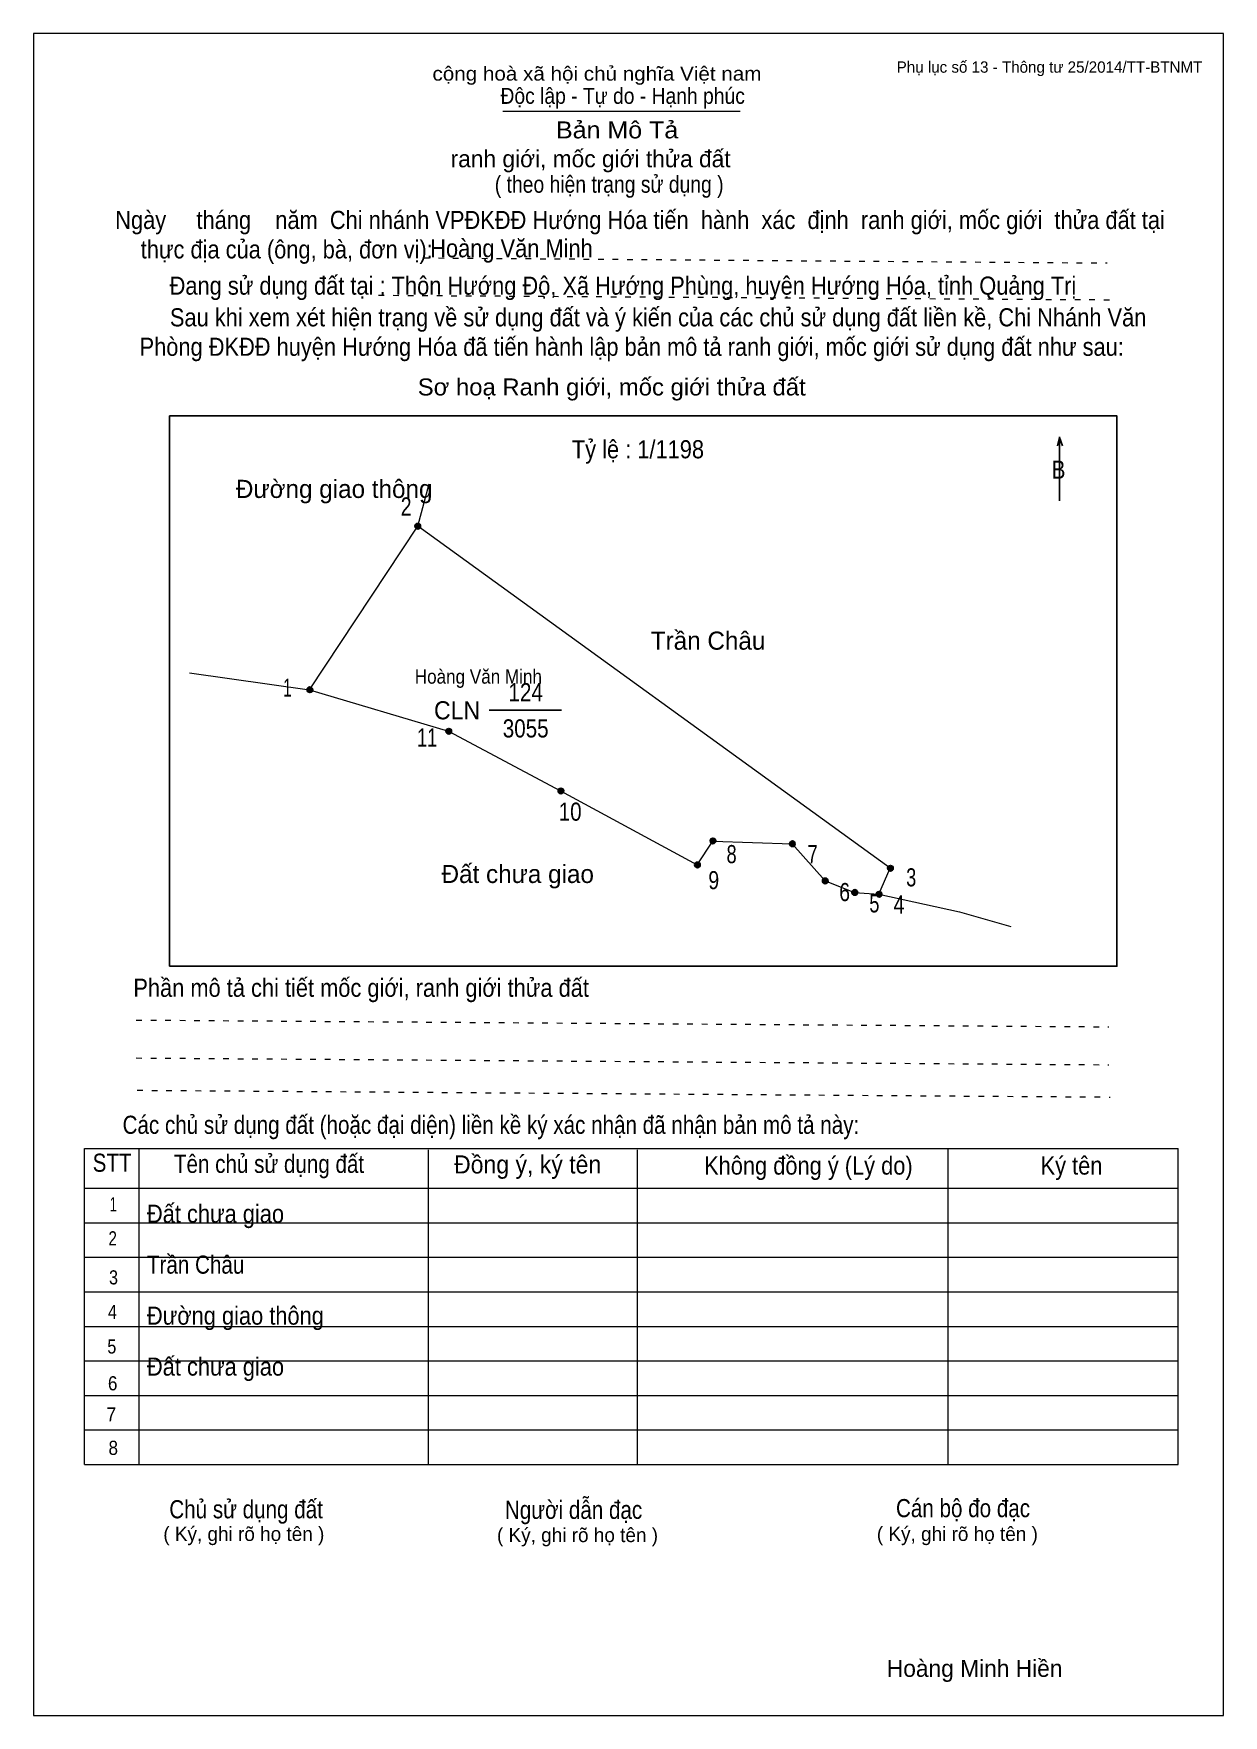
# Model space of a CAD drawing. Header units: centimetres. Extents: x 0 to 21, y 0 to 29.7.
import ezdxf
from ezdxf.enums import TextEntityAlignment as Align

# ---------------------------------------------------------------- set-up
doc = ezdxf.new("R2010")
doc.units = ezdxf.units.CM
doc.header["$LTSCALE"] = 0.13
doc.linetypes.add('DOTTED', pattern=[1.5, 0.3, -1.2])
for name, color, linetype, lineweight in [('1', 7, 'Continuous', 13), ('32', 7, 'Continuous', 25), ('33', 7, 'Continuous', 25), ('6', 7, 'Continuous', 13), ('62', 7, 'Continuous', 13)]:
    doc.layers.add(name, color=color, linetype=linetype, lineweight=lineweight)
for name, color, linetype in [('2', 7, 'Continuous'), ('34', 7, 'Continuous'), ('51', 7, 'Continuous'), ('63', 7, 'Continuous')]:
    doc.layers.add(name, color=color, linetype=linetype)

msp = doc.modelspace()

# ---------------------------------------------------------------- hatches: boundary and pattern name
at = {"layer": '32'}
for points in [[(6.8313, 21.0004, 1), (6.7313, 21.0004, 1)], [(4.9265, 18.1139, 1), (4.8265, 18.1139, 1)], [(7.378, 17.3794, 1), (7.278, 17.3794, 1)], [(9.3563, 16.3251, 1), (9.2563, 16.3251, 1)], [(12.0408, 15.442, 1), (11.9408, 15.442, 1)], [(13.4423, 15.3927, 1), (13.3423, 15.3927, 1)], [(11.7662, 15.0205, 1), (11.6662, 15.0205, 1)], [(15.1744, 14.9595, 1), (15.0744, 14.9595, 1)], [(14.0225, 14.7375, 1), (13.9225, 14.7375, 1)], [(14.5433, 14.5338, 1), (14.4433, 14.5338, 1)], [(14.9724, 14.5004, 1), (14.8724, 14.5004, 1)]]:
    msp.add_hatch(color=256, dxfattribs=at).paths.add_polyline_path(points)

# ---------------------------------------------------------------- linework, layer by layer
at = {"layer": '1'}
msp.add_lwpolyline([(21, 0), (21, 29.7), (0, 29.7), (0, 0)], close=True, dxfattribs=at)
at = {"layer": '32'}
for centre in [(6.7813, 21.0004), (4.8765, 18.1139), (7.328, 17.3794), (9.3063, 16.3251), (11.9908, 15.442), (13.3923, 15.3927), (11.7162, 15.0205), (15.1244, 14.9595), (13.9725, 14.7375), (14.4933, 14.5338), (14.9224, 14.5004)]:
    msp.add_circle(centre, 0.05, dxfattribs=at)
at = {"layer": '33'}
msp.add_line((8.04, 17.75), (9.32, 17.75), dxfattribs=at)
at = {"layer": '6'}
for p, q in [((6.78, 21), (6.98, 21.75)), ((4.87, 18.11), (6.78, 21)), ((2.75, 18.41), (4.87, 18.11)), ((14.49, 14.53), (14.92, 14.5))]:
    msp.add_line(p, q, dxfattribs=at)
for points in [[(14.92, 14.5), (15.12, 14.96), (6.78, 21)], [(4.87, 18.11), (7.32, 17.38), (9.3, 16.33), (11.71, 15.02), (11.99, 15.44), (13.39, 15.39), (13.97, 14.74), (14.49, 14.53)], [(14.92, 14.5), (16.34, 14.19), (17.25, 13.93)]]:
    msp.add_lwpolyline(points, dxfattribs=at)
at = {"layer": '62'}
for p, q in [((8.28, 28.33), (12.47, 28.33)), ((0.9, 10.01), (20.2, 10.01)), ((0.9, 4.43), (0.9, 10.01)), ((1.86, 4.43), (1.86, 10.01)), ((6.97, 4.43), (6.97, 9.99)), ((10.66, 4.43), (10.66, 9.99)), ((16.14, 4.43), (16.14, 10.01)), ((20.2, 4.43), (20.2, 10.01)), ((0.9, 9.31), (20.2, 9.31)), ((0.9, 8.7), (20.2, 8.7)), ((0.9, 8.09), (20.2, 8.09)), ((0.9, 7.48), (20.2, 7.48)), ((0.9, 6.87), (20.2, 6.87)), ((0.9, 6.26), (20.2, 6.26)), ((0.9, 5.65), (20.2, 5.65)), ((0.9, 5.04), (20.2, 5.04)), ((0.9, 4.43), (20.2, 4.43))]:
    msp.add_line(p, q, dxfattribs=at)
at = {"layer": '62', "linetype": 'DOTTED'}
for p, q in [((6.89, 25.74), (18.95, 25.65)), ((6.09, 25.08), (19.04, 25)), ((1.81, 12.28), (18.98, 12.16)), ((1.81, 11.61), (18.98, 11.49)), ((1.83, 11.04), (19, 10.92))]:
    msp.add_line(p, q, dxfattribs=at)
at = {"layer": '62', "lineweight": 25}
for p, q in [((18.11, 22.58), (18.11, 21.45)), ((18.11, 22.57), (18.07, 22.42)), ((18.11, 22.57), (18.16, 22.42))]:
    msp.add_line(p, q, dxfattribs=at)
msp.add_lwpolyline([(2.4, 13.23), (19.12, 13.23), (19.12, 22.95), (2.4, 22.95)], close=True, dxfattribs=at)

# ---------------------------------------------------------------- texts
at = {"layer": '2', "width": 0.9}
msp.add_text('Hoàng Văn Minh', height=0.2504, dxfattribs=at).set_placement((7.85, 18.22), align=Align.CENTER)
at = {"layer": '32'}
for s, width, p in [('2', 0.8, (6.575, 21.19)), ('1', 0.65, (4.48, 17.99)), ('11', 0.75, (6.945, 17.11)), ('10', 0.85, (9.47, 15.8)), ('8', 0.75, (12.32, 15.05)), ('7', 0.75, (13.75, 15.05)), ('9', 0.8, (12.005, 14.59)), ('3', 0.75, (15.49, 14.64)), ('6', 0.8, (14.315, 14.38)), ('5', 0.75, (14.84, 14.18)), ('4', 0.8, (15.275, 14.16))]:
    msp.add_text(s, height=0.32, dxfattribs=dict(at, width=width)).set_placement(p, align=Align.CENTER)
at = {"layer": '33'}
for s, p in [('Đường giao thông', (5.305, 21.5)), ('Trần Châu', (11.905, 18.82)), ('Đất chưa giao', (8.545, 14.7)), ('Đất chưa giao', (8.545, 14.7))]:
    msp.add_text(s, height=0.32, dxfattribs=at).set_placement(p, align=Align.CENTER)
at = {"layer": '33', "width": 0.85}
for s, p in [('124', (8.685, 17.91)), ('3055', (8.685, 17.27))]:
    msp.add_text(s, height=0.32, dxfattribs=at).set_placement(p, align=Align.CENTER)
at = {"layer": '33', "width": 0.95}
msp.add_text('CLN', height=0.32, dxfattribs=at).set_placement((7.88, 17.59), align=Align.RIGHT)
at = {"layer": '34'}
for s, width, p in [('Hoàng Văn Minh', 0.9, (7, 25.75)), ('Đất chưa giao', 0.9, (2, 8.7)), ('Trần Châu', 0.85, (2, 7.8)), ('Đường giao thông', 0.9, (2, 6.9)), ('Đất chưa giao', 0.9, (2, 6))]:
    msp.add_text(s, height=0.32, dxfattribs=dict(at, width=width)).set_placement(p)
at = {"layer": '51', "width": 0.9}
msp.add_text('Tỷ lệ : 1/1198', height=0.32, dxfattribs=at).set_placement((9.5, 22.2))
at = {"layer": '62'}
for s, height, width, p in [('cộng hoà xã hội chủ nghĩa Việt nam', 0.2474, 1.1, (7.04, 28.87)), ('Độc lập - Tự do - Hạnh phúc', 0.2828, 0.9, (8.24, 28.46)), ('Bản Mô Tả', 0.3, 1.1, (9.22, 27.85)), ('( theo hiện trạng sử dụng )', 0.3, 0.85, (8.14, 26.89)), ('Ngày     tháng    năm  Chi nhánh VPĐKĐĐ Hướng Hóa tiến  hành  xác  định  ranh giới, mốc giới  thửa đất tại ', 0.32, 0.9, (1.44, 26.25)), ('thực địa của (ông, bà, đơn vị): ', 0.32, 0.9, (1.89, 25.73)), ('Đang sử dụng đất tại : Thôn Hướng Độ, Xã Hướng Phùng, huyện Hướng Hóa, tỉnh Quảng Trị', 0.32, 0.9, (2.4, 25.09)), ('     Sau khi xem xét hiện trạng về sử dụng đất và ý kiến của các chủ sử dụng đất liền kề, Chi Nhánh Văn ', 0.32, 0.9, (1.87, 24.53)), ('Phòng ĐKĐĐ huyện Hướng Hóa đã tiến hành lập bản mô tả ranh giới, mốc giới sử dụng đất như sau:', 0.32, 0.9, (1.87, 24.01)), ('Sơ hoạ Ranh giới, mốc giới thửa đất', 0.3, 1.05, (6.78, 23.31)), ('B', 0.32, 0.85, (17.97, 21.84)), ('Phần mô tả chi tiết mốc giới, ranh giới thửa đất ', 0.32, 0.9, (1.76, 12.69)), ('Các chủ sử dụng đất (hoặc đại diện) liền kề ký xác nhận đã nhận bản mô tả này:', 0.32, 0.85, (1.57, 10.27))]:
    msp.add_text(s, height=height, dxfattribs=dict(at, width=width)).set_placement(p)
msp.add_text('ranh giới, mốc giới thửa đất', height=0.3, dxfattribs=at).set_placement((7.36, 27.34))
for s, height, width, p in [('STT', 0.32, 0.85, (1.385, 9.6)), ('Tên chủ sử dụng đất', 0.32, 0.85, (4.155, 9.58)), ('Đồng ý, ký tên', 0.32, 0.95, (8.72, 9.57)), ('Không đồng ý (Lý do)', 0.32, 0.9, (13.675, 9.55)), ('Ký tên', 0.32, 0.9, (18.32, 9.55)), ('1', 0.25, 0.7, (1.405, 8.9)), ('2', 0.25, 0.8, (1.395, 8.3)), ('3', 0.25, 0.85, (1.41, 7.61)), ('4', 0.25, 0.85, (1.39, 7)), ('5', 0.25, 0.85, (1.38, 6.39)), ('6', 0.25, 0.9, (1.395, 5.74)), ('7', 0.25, 0.95, (1.37, 5.19)), ('8', 0.25, 0.9, (1.405, 4.6)), ('Người dẫn đạc', 0.32, 0.85, (9.53, 3.47)), ('Chủ sử dụng đất', 0.32, 0.85, (3.75, 3.48)), ('Cán bộ đo đạc', 0.32, 0.85, (16.405, 3.5))]:
    msp.add_text(s, height=height, dxfattribs=dict(at, width=width)).set_placement(p, align=Align.CENTER)
for p in [(3.71, 3.08), (9.6, 3.06), (16.305, 3.08)]:
    msp.add_text('( Ký, ghi rõ họ tên )', height=0.25, dxfattribs=at).set_placement(p, align=Align.CENTER)
at = {"layer": '63'}
msp.add_text('Phụ lục số 13 - Thông tư 25/2014/TT-BTNMT', height=0.2, dxfattribs=at).set_placement((20.63, 29.01), align=Align.RIGHT)
msp.add_text('Hoàng Minh Hiền', height=0.3, dxfattribs=at).set_placement((16.61, 0.68), align=Align.CENTER)

doc.saveas('drawing.dxf')
